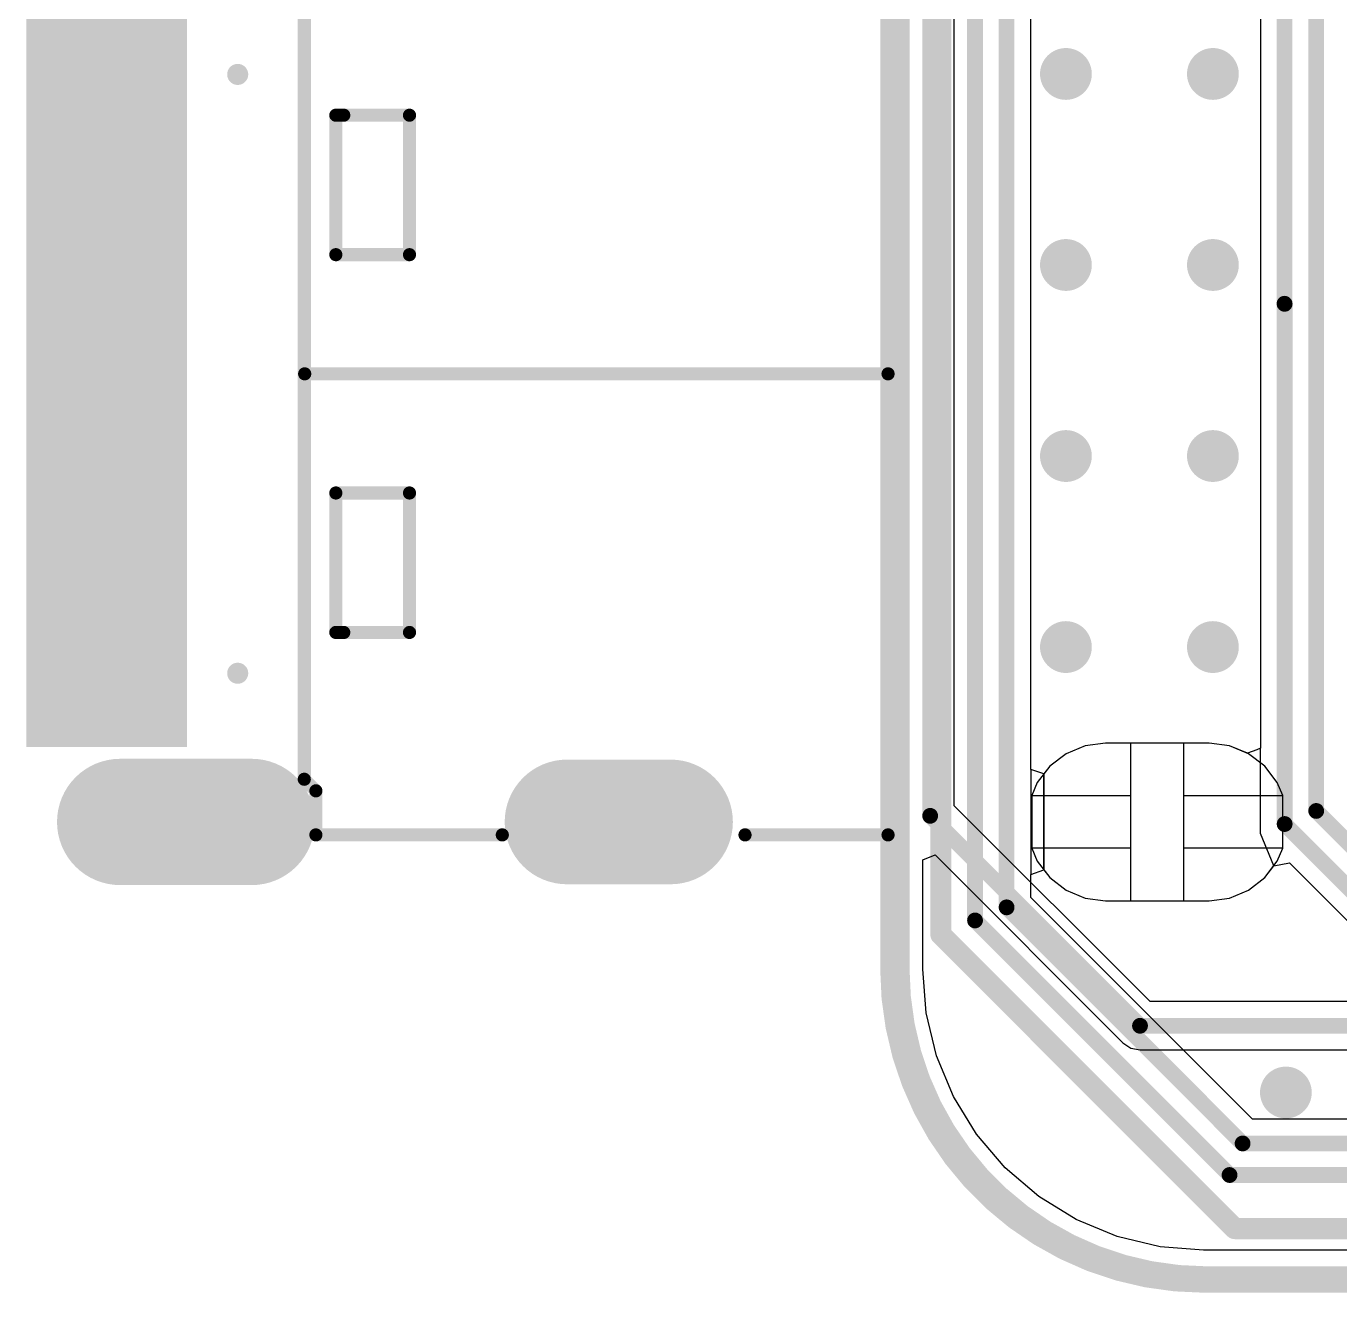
# Model space of a CAD drawing. Header units: millimetres. Extents: x 6.03 to 8.53, y 10.22 to 11.81.
# Drawn here: x 6.0253 to 6.5247, y 10.225 to 10.7062 of the extents above; entities that cross this region are included whole.
import ezdxf

# ---------------------------------------------------------------- set-up
doc = ezdxf.new("R2010")
doc.units = ezdxf.units.MM
doc.header["$MEASUREMENT"] = 0
for name, color, linetype in [('BottomLayer', 5, 'Continuous'), ('BottomOverlay', 54, 'Continuous'), ('BottomSolder', 6, 'Continuous'), ('KeepOutLayer', 6, 'Continuous'), ('MultiLayer', 9, 'Continuous'), ('TopLayer', 1, 'Continuous'), ('TopOverlay', 2, 'Continuous'), ('TopPaste', 8, 'Continuous'), ('TopSolder', 216, 'Continuous')]:
    doc.layers.add(name, color=color, linetype=linetype)

# ---------------------------------------------------------------- blocks, each defined once
blk = doc.blocks.new('CM4_2_B_4')
at = {"layer": 'BottomOverlay', "const_width": 0.01}
for points in [[(0.86614, 0.7874), (-1.06375, 0.7874)], [(0.98425, 0.66929), (0.98425, -0.66871)]]:
    blk.add_lwpolyline(points, dxfattribs=at)
at = {"layer": 'BottomOverlay', "const_width": 0.005}
for points in [[(0.86364, 0.7874, 1), (0.86864, 0.7874, 1)], [(0.86364, 0.7874, 1), (0.86864, 0.7874, 1)], [(0.98175, 0.66929, 1), (0.98675, 0.66929, 1)], [(0.98175, 0.66929, 1), (0.98675, 0.66929, 1)]]:
    blk.add_lwpolyline(points, format="xyb", close=True, dxfattribs=at)
at = {"layer": 'BottomOverlay', "const_width": 0.01}
blk.add_lwpolyline([(0.86614, 0.7874, -0.414214), (0.98425, 0.66929)], format="xyb", dxfattribs=at)
blk = doc.blocks.new('USB_TYPE_C_16PIN_A_39')
at = {"layer": 'BottomLayer'}
for points, const_width in [([(-0.17028, -0.12205), (-0.17028, -0.08268)], 0.03937), ([(0.17028, -0.12205), (0.17028, -0.08268)], 0.03937), ([(-0.17028, -0.29193), (-0.17028, -0.24193)], 0.04), ([(0.17028, -0.29193), (0.17028, -0.24193)], 0.04)]:
    blk.add_lwpolyline(points, dxfattribs=dict(at, const_width=const_width))
for points, const_width in [([(-0.18012, -0.08268, 1), (-0.16043, -0.08268, 1)], 0.01969), ([(0.16043, -0.08268, 1), (0.18012, -0.08268, 1)], 0.01969), ([(-0.18012, -0.12205, 1), (-0.16043, -0.12205, 1)], 0.01969), ([(0.16043, -0.12205, 1), (0.18012, -0.12205, 1)], 0.01969), ([(-0.18028, -0.24193, 1), (-0.16028, -0.24193, 1)], 0.02), ([(0.16028, -0.24193, 1), (0.18028, -0.24193, 1)], 0.02), ([(-0.18028, -0.29193, 1), (-0.16028, -0.29193, 1)], 0.02), ([(0.16028, -0.29193, 1), (0.18028, -0.29193, 1)], 0.02)]:
    blk.add_lwpolyline(points, format="xyb", close=True, dxfattribs=dict(at, const_width=const_width))
at = {"layer": 'BottomSolder'}
for points, const_width in [([(-0.17028, -0.12205), (-0.17028, -0.08268)], 0.04737), ([(0.17028, -0.12205), (0.17028, -0.08268)], 0.04737), ([(-0.17028, -0.29193), (-0.17028, -0.24193)], 0.048), ([(0.17028, -0.29193), (0.17028, -0.24193)], 0.048)]:
    blk.add_lwpolyline(points, dxfattribs=dict(at, const_width=const_width))
for points, const_width in [([(-0.18212, -0.08268, 1), (-0.15843, -0.08268, 1)], 0.02369), ([(0.15843, -0.08268, 1), (0.18212, -0.08268, 1)], 0.02369), ([(-0.18212, -0.12205, 1), (-0.15843, -0.12205, 1)], 0.02369), ([(0.15843, -0.12205, 1), (0.18212, -0.12205, 1)], 0.02369), ([(-0.18228, -0.24193, 1), (-0.15828, -0.24193, 1)], 0.024), ([(0.15828, -0.24193, 1), (0.18228, -0.24193, 1)], 0.024), ([(-0.11578, -0.24724, 1), (-0.11178, -0.24724, 1)], 0.004), ([(0.11178, -0.24724, 1), (0.11578, -0.24724, 1)], 0.004), ([(-0.18228, -0.29193, 1), (-0.15828, -0.29193, 1)], 0.024), ([(0.15828, -0.29193, 1), (0.18228, -0.29193, 1)], 0.024)]:
    blk.add_lwpolyline(points, format="xyb", close=True, dxfattribs=dict(at, const_width=const_width))
at = {"layer": 'MultiLayer'}
for points, const_width in [([(-0.17028, -0.12205), (-0.17028, -0.08268)], 0.03937), ([(0.17028, -0.12205), (0.17028, -0.08268)], 0.03937), ([(-0.17028, -0.29193), (-0.17028, -0.24193)], 0.04), ([(0.17028, -0.29193), (0.17028, -0.24193)], 0.04)]:
    blk.add_lwpolyline(points, dxfattribs=dict(at, const_width=const_width))
for points, const_width in [([(-0.18012, -0.08268, 1), (-0.16043, -0.08268, 1)], 0.01969), ([(0.16043, -0.08268, 1), (0.18012, -0.08268, 1)], 0.01969), ([(-0.18012, -0.12205, 1), (-0.16043, -0.12205, 1)], 0.01969), ([(0.16043, -0.12205, 1), (0.18012, -0.12205, 1)], 0.01969), ([(-0.18028, -0.24193, 1), (-0.16028, -0.24193, 1)], 0.02), ([(0.16028, -0.24193, 1), (0.18028, -0.24193, 1)], 0.02), ([(-0.18028, -0.29193, 1), (-0.16028, -0.29193, 1)], 0.02), ([(0.16028, -0.29193, 1), (0.18028, -0.29193, 1)], 0.02)]:
    blk.add_lwpolyline(points, format="xyb", close=True, dxfattribs=dict(at, const_width=const_width))
at = {"layer": 'TopLayer'}
for points, const_width in [([(-0.17028, -0.12205), (-0.17028, -0.08268)], 0.03937), ([(0.17028, -0.12205), (0.17028, -0.08268)], 0.03937), ([(-0.17028, -0.29193), (-0.17028, -0.24193)], 0.04), ([(0.17028, -0.29193), (0.17028, -0.24193)], 0.04)]:
    blk.add_lwpolyline(points, dxfattribs=dict(at, const_width=const_width))
for points, const_width in [([(-0.18012, -0.08268, 1), (-0.16043, -0.08268, 1)], 0.01969), ([(0.16043, -0.08268, 1), (0.18012, -0.08268, 1)], 0.01969), ([(-0.18012, -0.12205, 1), (-0.16043, -0.12205, 1)], 0.01969), ([(0.16043, -0.12205, 1), (0.18012, -0.12205, 1)], 0.01969), ([(-0.18028, -0.24193, 1), (-0.16028, -0.24193, 1)], 0.02), ([(0.16028, -0.24193, 1), (0.18028, -0.24193, 1)], 0.02), ([(-0.18028, -0.29193, 1), (-0.16028, -0.29193, 1)], 0.02), ([(0.16028, -0.29193, 1), (0.18028, -0.29193, 1)], 0.02)]:
    blk.add_lwpolyline(points, format="xyb", close=True, dxfattribs=dict(at, const_width=const_width))
for points in [[(-0.11417, -0.27047), (-0.1378, -0.27047), (-0.11417, -0.32362), (-0.1378, -0.32362)], [(-0.08268, -0.27047), (-0.1063, -0.27047), (-0.08268, -0.32362), (-0.1063, -0.32362)], [(-0.0748, -0.32362), (-0.06299, -0.32362), (-0.0748, -0.27047), (-0.06299, -0.27047)], [(-0.05512, -0.32362), (-0.04331, -0.32362), (-0.05512, -0.27047), (-0.04331, -0.27047)], [(-0.03543, -0.32362), (-0.02362, -0.32362), (-0.03543, -0.27047), (-0.02362, -0.27047)], [(-0.01575, -0.32362), (-0.00394, -0.32362), (-0.01575, -0.27047), (-0.00394, -0.27047)], [(0.00394, -0.32362), (0.01575, -0.32362), (0.00394, -0.27047), (0.01575, -0.27047)], [(0.03543, -0.27047), (0.02362, -0.27047), (0.03543, -0.32362), (0.02362, -0.32362)], [(0.05512, -0.27047), (0.04331, -0.27047), (0.05512, -0.32362), (0.04331, -0.32362)], [(0.0748, -0.27047), (0.06299, -0.27047), (0.0748, -0.32362), (0.06299, -0.32362)], [(0.08268, -0.32362), (0.1063, -0.32362), (0.08268, -0.27047), (0.1063, -0.27047)], [(0.11417, -0.32362), (0.1378, -0.32362), (0.11417, -0.27047), (0.1378, -0.27047)]]:
    blk.add_solid(points, dxfattribs=at)
at = {"layer": 'TopOverlay', "const_width": 0.005}
for points in [[(-0.17618, 0), (-0.17618, -0.05582)], [(-0.17618, 0), (0.1752, 0)], [(0, 0), (0, -0.22177)], [(0.1752, 0), (0.1752, -0.05438)], [(0.1752, -0.14665), (0.1752, -0.21752)], [(-0.17618, -0.14764), (-0.17618, -0.21654)], [(-0.09828, -0.18193), (-0.09828, -0.20893)], [(-0.09828, -0.18193), (-0.04528, -0.18193)], [(-0.04528, -0.18193), (-0.04528, -0.20993)], [(0.04528, -0.18193), (0.09828, -0.18193)], [(0.04528, -0.18193), (0.04528, -0.20993)], [(0.09828, -0.18193), (0.09828, -0.20893)], [(-0.09828, -0.20693), (-0.09828, -0.20993)], [(0.09828, -0.20693), (0.09828, -0.20993)], [(-0.09828, -0.20993), (-0.04528, -0.20993)], [(0.04528, -0.20993), (0.09828, -0.20993)], [(-0.17618, -0.21654), (-0.15748, -0.21654)], [(-0.15748, -0.21654), (-0.15209, -0.22193)], [(-0.15209, -0.22193), (0.15406, -0.22193)], [(0.15846, -0.21752), (0.15406, -0.22193)], [(0.15846, -0.21752), (0.1752, -0.21752)]]:
    blk.add_lwpolyline(points, dxfattribs=at)
at = {"layer": 'TopOverlay', "const_width": 0.0025}
for points in [[(-0.17743, 0, 1), (-0.17493, 0, 1)], [(-0.17743, 0, 1), (-0.17493, 0, 1)], [(-0.00125, 0, 1), (0.00125, 0, 1)], [(0.17395, 0, 1), (0.17645, 0, 1)], [(0.17395, 0, 1), (0.17645, 0, 1)], [(-0.17743, -0.05582, 1), (-0.17493, -0.05582, 1)], [(0.17395, -0.05438, 1), (0.17645, -0.05438, 1)], [(0.17395, -0.14665, 1), (0.17645, -0.14665, 1)], [(-0.17743, -0.14764, 1), (-0.17493, -0.14764, 1)], [(-0.09953, -0.18193, 1), (-0.09703, -0.18193, 1)], [(-0.09953, -0.18193, 1), (-0.09703, -0.18193, 1)], [(-0.04653, -0.18193, 1), (-0.04403, -0.18193, 1)], [(-0.04653, -0.18193, 1), (-0.04403, -0.18193, 1)], [(0.04403, -0.18193, 1), (0.04653, -0.18193, 1)], [(0.04403, -0.18193, 1), (0.04653, -0.18193, 1)], [(0.09703, -0.18193, 1), (0.09953, -0.18193, 1)], [(0.09703, -0.18193, 1), (0.09953, -0.18193, 1)], [(-0.09953, -0.20693, 1), (-0.09703, -0.20693, 1)], [(0.09703, -0.20693, 1), (0.09953, -0.20693, 1)], [(-0.09953, -0.20893, 1), (-0.09703, -0.20893, 1)], [(-0.09953, -0.20993, 1), (-0.09703, -0.20993, 1)], [(-0.09953, -0.20993, 1), (-0.09703, -0.20993, 1)], [(-0.04653, -0.20993, 1), (-0.04403, -0.20993, 1)], [(-0.04653, -0.20993, 1), (-0.04403, -0.20993, 1)], [(0.04403, -0.20993, 1), (0.04653, -0.20993, 1)], [(0.04403, -0.20993, 1), (0.04653, -0.20993, 1)], [(0.09703, -0.20893, 1), (0.09953, -0.20893, 1)], [(0.09703, -0.20993, 1), (0.09953, -0.20993, 1)], [(0.09703, -0.20993, 1), (0.09953, -0.20993, 1)], [(-0.17743, -0.21654, 1), (-0.17493, -0.21654, 1)], [(-0.17743, -0.21654, 1), (-0.17493, -0.21654, 1)], [(-0.15873, -0.21654, 1), (-0.15623, -0.21654, 1)], [(-0.15873, -0.21654, 1), (-0.15623, -0.21654, 1)], [(-0.15334, -0.22193, 1), (-0.15084, -0.22193, 1)], [(-0.15334, -0.22193, 1), (-0.15084, -0.22193, 1)], [(-0.00125, -0.22177, 1), (0.00125, -0.22177, 1)], [(0.15281, -0.22193, 1), (0.15531, -0.22193, 1)], [(0.15281, -0.22193, 1), (0.15531, -0.22193, 1)], [(0.15721, -0.21752, 1), (0.15971, -0.21752, 1)], [(0.15721, -0.21752, 1), (0.15971, -0.21752, 1)], [(0.17395, -0.21752, 1), (0.17645, -0.21752, 1)], [(0.17395, -0.21752, 1), (0.17645, -0.21752, 1)]]:
    blk.add_lwpolyline(points, format="xyb", close=True, dxfattribs=at)
at = {"layer": 'TopPaste'}
for points in [[(-0.11417, -0.27047), (-0.1378, -0.27047), (-0.11417, -0.32362), (-0.1378, -0.32362)], [(-0.08268, -0.27047), (-0.1063, -0.27047), (-0.08268, -0.32362), (-0.1063, -0.32362)], [(-0.0748, -0.32362), (-0.06299, -0.32362), (-0.0748, -0.27047), (-0.06299, -0.27047)], [(-0.05512, -0.32362), (-0.04331, -0.32362), (-0.05512, -0.27047), (-0.04331, -0.27047)], [(-0.03543, -0.32362), (-0.02362, -0.32362), (-0.03543, -0.27047), (-0.02362, -0.27047)], [(-0.01575, -0.32362), (-0.00394, -0.32362), (-0.01575, -0.27047), (-0.00394, -0.27047)], [(0.00394, -0.32362), (0.01575, -0.32362), (0.00394, -0.27047), (0.01575, -0.27047)], [(0.03543, -0.27047), (0.02362, -0.27047), (0.03543, -0.32362), (0.02362, -0.32362)], [(0.05512, -0.27047), (0.04331, -0.27047), (0.05512, -0.32362), (0.04331, -0.32362)], [(0.0748, -0.27047), (0.06299, -0.27047), (0.0748, -0.32362), (0.06299, -0.32362)], [(0.08268, -0.32362), (0.1063, -0.32362), (0.08268, -0.27047), (0.1063, -0.27047)], [(0.11417, -0.32362), (0.1378, -0.32362), (0.11417, -0.27047), (0.1378, -0.27047)]]:
    blk.add_solid(points, dxfattribs=at)
at = {"layer": 'TopSolder'}
for points, const_width in [([(-0.17028, -0.12205), (-0.17028, -0.08268)], 0.04737), ([(0.17028, -0.12205), (0.17028, -0.08268)], 0.04737), ([(-0.17028, -0.29193), (-0.17028, -0.24193)], 0.048), ([(0.17028, -0.29193), (0.17028, -0.24193)], 0.048)]:
    blk.add_lwpolyline(points, dxfattribs=dict(at, const_width=const_width))
for points, const_width in [([(-0.18212, -0.08268, 1), (-0.15843, -0.08268, 1)], 0.02369), ([(0.15843, -0.08268, 1), (0.18212, -0.08268, 1)], 0.02369), ([(-0.18212, -0.12205, 1), (-0.15843, -0.12205, 1)], 0.02369), ([(0.15843, -0.12205, 1), (0.18212, -0.12205, 1)], 0.02369), ([(-0.18228, -0.24193, 1), (-0.15828, -0.24193, 1)], 0.024), ([(0.15828, -0.24193, 1), (0.18228, -0.24193, 1)], 0.024), ([(-0.11578, -0.24724, 1), (-0.11178, -0.24724, 1)], 0.004), ([(0.11178, -0.24724, 1), (0.11578, -0.24724, 1)], 0.004), ([(-0.18228, -0.29193, 1), (-0.15828, -0.29193, 1)], 0.024), ([(0.15828, -0.29193, 1), (0.18228, -0.29193, 1)], 0.024)]:
    blk.add_lwpolyline(points, format="xyb", close=True, dxfattribs=dict(at, const_width=const_width))
for points in [[(-0.11017, -0.26647), (-0.1418, -0.26647), (-0.11017, -0.32762), (-0.1418, -0.32762)], [(-0.07868, -0.26647), (-0.1103, -0.26647), (-0.07868, -0.32762), (-0.1103, -0.32762)], [(-0.0788, -0.32762), (-0.05899, -0.32762), (-0.0788, -0.26647), (-0.05899, -0.26647)], [(-0.05912, -0.32762), (-0.03931, -0.32762), (-0.05912, -0.26647), (-0.03931, -0.26647)], [(-0.03943, -0.32762), (-0.01962, -0.32762), (-0.03943, -0.26647), (-0.01962, -0.26647)], [(-0.01975, -0.32762), (0.00006, -0.32762), (-0.01975, -0.26647), (0.00006, -0.26647)], [(-0.00006, -0.32762), (0.01975, -0.32762), (-0.00006, -0.26647), (0.01975, -0.26647)], [(0.03943, -0.26647), (0.01962, -0.26647), (0.03943, -0.32762), (0.01962, -0.32762)], [(0.05912, -0.26647), (0.03931, -0.26647), (0.05912, -0.32762), (0.03931, -0.32762)], [(0.0788, -0.26647), (0.05899, -0.26647), (0.0788, -0.32762), (0.05899, -0.32762)], [(0.07868, -0.32762), (0.1103, -0.32762), (0.07868, -0.26647), (0.1103, -0.26647)], [(0.11017, -0.32762), (0.1418, -0.32762), (0.11017, -0.26647), (0.1418, -0.26647)]]:
    blk.add_solid(points, dxfattribs=at)

msp = doc.modelspace()

# ---------------------------------------------------------------- linework, layer by layer
at = {"layer": 'BottomLayer'}
for p, q in [((6.4072, 10.42378), (6.4072, 10.72448)), ((6.42788, 10.43278), (6.42066, 10.42979)), ((6.42788, 10.43278), (6.42066, 10.42979)), ((6.43563, 10.4338), (6.42788, 10.43278)), ((6.43563, 10.4338), (6.42788, 10.43278)), ((6.44531, 10.4338), (6.43563, 10.4338)), ((6.44531, 10.4338), (6.43563, 10.4338)), ((6.46531, 10.4338), (6.44531, 10.4338)), ((6.44531, 10.40386), (6.44531, 10.4338)), ((6.475, 10.4338), (6.46531, 10.4338)), ((6.475, 10.4338), (6.46531, 10.4338)), ((6.46531, 10.4338), (6.46531, 10.41386)), ((6.48275, 10.43278), (6.475, 10.4338)), ((6.48275, 10.43278), (6.475, 10.4338)), ((6.48997, 10.42979), (6.48275, 10.43278)), ((6.48997, 10.42979), (6.48275, 10.43278)), ((6.42066, 10.42979), (6.41446, 10.42503)), ((6.42066, 10.42979), (6.41446, 10.42503)), ((6.49617, 10.42503), (6.48997, 10.42979)), ((6.49617, 10.42503), (6.48997, 10.42979)), ((6.4122, 10.42209), (6.4072, 10.42378)), ((6.4072, 10.42378), (6.4072, 10.38393)), ((6.4122, 10.42209), (6.4072, 10.42378)), ((6.41446, 10.42503), (6.4122, 10.42209)), ((6.41446, 10.42503), (6.4122, 10.42209)), ((6.4122, 10.42209), (6.4122, 10.38563)), ((6.4122, 10.38563), (6.4122, 10.42209)), ((6.50093, 10.41883), (6.49617, 10.42503)), ((6.50093, 10.41883), (6.49617, 10.42503)), ((6.50299, 10.41386), (6.50093, 10.41883)), ((6.50299, 10.41386), (6.50093, 10.41883)), ((6.46531, 10.41386), (6.50299, 10.41386)), ((6.50299, 10.39386), (6.50299, 10.41386)), ((6.44531, 10.37392), (6.44531, 10.40386)), ((6.50299, 10.39386), (6.46531, 10.39386)), ((6.46531, 10.39386), (6.46531, 10.37392)), ((6.50093, 10.38889), (6.50299, 10.39386)), ((6.50093, 10.38889), (6.50299, 10.39386)), ((6.49617, 10.38269), (6.50093, 10.38889)), ((6.49617, 10.38269), (6.50093, 10.38889)), ((6.4072, 10.38393), (6.4122, 10.38563)), ((6.4072, 10.38393), (6.4122, 10.38563)), ((6.4072, 10.3752), (6.4072, 10.38393)), ((6.4122, 10.38563), (6.41446, 10.38269)), ((6.4122, 10.38563), (6.41446, 10.38269)), ((6.41446, 10.38269), (6.42066, 10.37793)), ((6.41446, 10.38269), (6.42066, 10.37793)), ((6.48997, 10.37793), (6.49617, 10.38269)), ((6.48997, 10.37793), (6.49617, 10.38269)), ((6.42066, 10.37793), (6.42788, 10.37494)), ((6.42066, 10.37793), (6.42788, 10.37494)), ((6.48275, 10.37494), (6.48997, 10.37793)), ((6.48275, 10.37494), (6.48997, 10.37793)), ((6.49154, 10.29086), (6.4072, 10.3752)), ((6.42788, 10.37494), (6.43563, 10.37392)), ((6.42788, 10.37494), (6.43563, 10.37392)), ((6.43563, 10.37392), (6.475, 10.37392)), ((6.43563, 10.37392), (6.44531, 10.37392)), ((6.46531, 10.37392), (6.475, 10.37392)), ((6.475, 10.37392), (6.48275, 10.37494)), ((6.475, 10.37392), (6.48275, 10.37494)), ((6.61969, 10.29086), (6.49154, 10.29086))]:
    msp.add_line(p, q, dxfattribs=at)
for points, const_width in [([(6.37302, 10.36105), (6.37302, 10.83163)], 0.008), ([(6.38602, 10.36643), (6.38602, 10.80454)], 0.006), ([(6.39802, 10.3714), (6.39802, 10.79957)], 0.006), ([(6.39802, 10.3714), (6.48774, 10.28168)], 0.006), ([(6.38602, 10.36643), (6.48277, 10.26969)], 0.006), ([(6.37302, 10.36105), (6.48476, 10.24931)], 0.008), ([(6.48774, 10.28168), (6.62349, 10.28168)], 0.006), ([(6.48277, 10.26969), (6.6503, 10.26969)], 0.006), ([(6.48476, 10.24931), (6.9676, 10.24931)], 0.008)]:
    msp.add_lwpolyline(points, dxfattribs=dict(at, const_width=const_width))
for points, const_width in [([(6.41565, 10.68808, 1), (6.4255, 10.68808, 1)], 0.00984), ([(6.47153, 10.68808, 1), (6.48138, 10.68808, 1)], 0.00984), ([(6.41565, 10.61549, 1), (6.4255, 10.61549, 1)], 0.00984), ([(6.47153, 10.61549, 1), (6.48138, 10.61549, 1)], 0.00984), ([(6.41565, 10.5429, 1), (6.4255, 10.5429, 1)], 0.00984), ([(6.47153, 10.5429, 1), (6.48138, 10.5429, 1)], 0.00984), ([(6.41565, 10.47031, 1), (6.4255, 10.47031, 1)], 0.00984), ([(6.47153, 10.47031, 1), (6.48138, 10.47031, 1)], 0.00984), ([(6.39652, 10.3714, 1), (6.39952, 10.3714, 1)], 0.003), ([(6.39652, 10.3714, 1), (6.39952, 10.3714, 1)], 0.003), ([(6.38452, 10.36643, 1), (6.38752, 10.36643, 1)], 0.003), ([(6.38452, 10.36643, 1), (6.38752, 10.36643, 1)], 0.003), ([(6.37102, 10.36105, 1), (6.37502, 10.36105, 1)], 0.004), ([(6.37102, 10.36105, 1), (6.37502, 10.36105, 1)], 0.004), ([(6.49928, 10.30104, 1), (6.50912, 10.30104, 1)], 0.00984), ([(6.48624, 10.28168, 1), (6.48924, 10.28168, 1)], 0.003), ([(6.48624, 10.28168, 1), (6.48924, 10.28168, 1)], 0.003), ([(6.48127, 10.26969, 1), (6.48427, 10.26969, 1)], 0.003), ([(6.48127, 10.26969, 1), (6.48427, 10.26969, 1)], 0.003), ([(6.48276, 10.24931, 1), (6.48676, 10.24931, 1)], 0.004), ([(6.48276, 10.24931, 1), (6.48676, 10.24931, 1)], 0.004)]:
    msp.add_lwpolyline(points, format="xyb", close=True, dxfattribs=dict(at, const_width=const_width))
at = {"layer": 'KeepOutLayer', "const_width": 0.01}
for points in [[(6.35496, 10.34807), (6.35496, 11.27622)], [(6.47307, 10.22996), (8.40373, 10.22996)]]:
    msp.add_lwpolyline(points, dxfattribs=at)
at = {"layer": 'KeepOutLayer', "const_width": 0.005}
for points in [[(6.35246, 10.34807, 1), (6.35746, 10.34807, 1)], [(6.35246, 10.34807, 1), (6.35746, 10.34807, 1)], [(6.47057, 10.22996, 1), (6.47557, 10.22996, 1)], [(6.47057, 10.22996, 1), (6.47557, 10.22996, 1)]]:
    msp.add_lwpolyline(points, format="xyb", close=True, dxfattribs=at)
at = {"layer": 'KeepOutLayer', "const_width": 0.01}
msp.add_lwpolyline([(6.47307, 10.22996, -0.414214), (6.35496, 10.34807)], format="xyb", dxfattribs=at)
at = {"layer": 'MultiLayer', "const_width": 0.00984}
for points in [[(6.41565, 10.68808, 1), (6.4255, 10.68808, 1)], [(6.47153, 10.68808, 1), (6.48138, 10.68808, 1)], [(6.41565, 10.61549, 1), (6.4255, 10.61549, 1)], [(6.47153, 10.61549, 1), (6.48138, 10.61549, 1)], [(6.41565, 10.5429, 1), (6.4255, 10.5429, 1)], [(6.47153, 10.5429, 1), (6.48138, 10.5429, 1)], [(6.41565, 10.47031, 1), (6.4255, 10.47031, 1)], [(6.47153, 10.47031, 1), (6.48138, 10.47031, 1)], [(6.49928, 10.30104, 1), (6.50912, 10.30104, 1)]]:
    msp.add_lwpolyline(points, format="xyb", close=True, dxfattribs=at)
at = {"layer": 'TopLayer'}
for p, q in [((6.37814, 10.40997), (6.37814, 10.78873)), ((6.49451, 10.71631), (6.49451, 10.60077)), ((6.49451, 10.60077), (6.49455, 10.60058)), ((6.49455, 10.60058), (6.49455, 10.43193)), ((6.42788, 10.43278), (6.42066, 10.42979)), ((6.42788, 10.43278), (6.42066, 10.42979)), ((6.43563, 10.4338), (6.42788, 10.43278)), ((6.43563, 10.4338), (6.42788, 10.43278)), ((6.46557, 10.4338), (6.43563, 10.4338)), ((6.44531, 10.4338), (6.43563, 10.4338)), ((6.44531, 10.41386), (6.44531, 10.4338)), ((6.475, 10.4338), (6.46531, 10.4338)), ((6.46531, 10.4338), (6.46531, 10.40386)), ((6.475, 10.4338), (6.46557, 10.4338)), ((6.48275, 10.43278), (6.475, 10.4338)), ((6.48275, 10.43278), (6.475, 10.4338)), ((6.48955, 10.42996), (6.48275, 10.43278)), ((6.48955, 10.42996), (6.48275, 10.43278)), ((6.4932, 10.43127), (6.48955, 10.42996)), ((6.4932, 10.43127), (6.48955, 10.42996)), ((6.49455, 10.43193), (6.4932, 10.43127)), ((6.49455, 10.43193), (6.4932, 10.43127)), ((6.49455, 10.39941), (6.49455, 10.43193)), ((6.42066, 10.42979), (6.41446, 10.42503)), ((6.42066, 10.42979), (6.41446, 10.42503)), ((6.41446, 10.42503), (6.4097, 10.41883)), ((6.41446, 10.42503), (6.4097, 10.41883)), ((6.4097, 10.41883), (6.40764, 10.41386)), ((6.4097, 10.41883), (6.40764, 10.41386)), ((6.40764, 10.41386), (6.40764, 10.39386)), ((6.40764, 10.41386), (6.44531, 10.41386)), ((6.45254, 10.33556), (6.37814, 10.40997)), ((6.46531, 10.40386), (6.46531, 10.37392)), ((6.49959, 10.38714), (6.49455, 10.39941)), ((6.36618, 10.38944), (6.3708, 10.39136)), ((6.3708, 10.39136), (6.44225, 10.3199)), ((6.40764, 10.39386), (6.4097, 10.38889)), ((6.44531, 10.39386), (6.40764, 10.39386)), ((6.40764, 10.39386), (6.4097, 10.38889)), ((6.44531, 10.37392), (6.44531, 10.39386)), ((6.36618, 10.34807), (6.36618, 10.38944)), ((6.4097, 10.38889), (6.41446, 10.38269)), ((6.4097, 10.38889), (6.41446, 10.38269)), ((6.49617, 10.38269), (6.49959, 10.38714)), ((6.49617, 10.38269), (6.49959, 10.38714)), ((6.49959, 10.38714), (6.50554, 10.38826)), ((6.50554, 10.38826), (6.55363, 10.34018)), ((6.41446, 10.38269), (6.42066, 10.37793)), ((6.41446, 10.38269), (6.42066, 10.37793)), ((6.48997, 10.37793), (6.49617, 10.38269)), ((6.48997, 10.37793), (6.49617, 10.38269)), ((6.42066, 10.37793), (6.42788, 10.37494)), ((6.42066, 10.37793), (6.42788, 10.37494)), ((6.48275, 10.37494), (6.48997, 10.37793)), ((6.48275, 10.37494), (6.48997, 10.37793)), ((6.42788, 10.37494), (6.43563, 10.37392)), ((6.42788, 10.37494), (6.43563, 10.37392)), ((6.43563, 10.37392), (6.475, 10.37392)), ((6.43563, 10.37392), (6.44531, 10.37392)), ((6.46531, 10.37392), (6.475, 10.37392)), ((6.475, 10.37392), (6.48275, 10.37494)), ((6.475, 10.37392), (6.48275, 10.37494)), ((6.36614, 10.34791), (6.36618, 10.34807)), ((6.36745, 10.33134), (6.36614, 10.34791)), ((6.37136, 10.31502), (6.36745, 10.33134)), ((6.55171, 10.33556), (6.45254, 10.33556)), ((6.44225, 10.3199), (6.44523, 10.31791)), ((6.44523, 10.31791), (6.44874, 10.31721)), ((6.44874, 10.31721), (6.73806, 10.31721)), ((6.37779, 10.29952), (6.37136, 10.31502)), ((6.38655, 10.28521), (6.37779, 10.29952)), ((6.39745, 10.27245), (6.38655, 10.28521)), ((6.41021, 10.26155), (6.39745, 10.27245)), ((6.42452, 10.25279), (6.41021, 10.26155)), ((6.44002, 10.24637), (6.42452, 10.25279)), ((6.45634, 10.24245), (6.44002, 10.24637)), ((6.47291, 10.24114), (6.45634, 10.24245)), ((6.47307, 10.24118), (6.47291, 10.24114)), ((6.65929, 10.24118), (6.47307, 10.24118))]:
    msp.add_line(p, q, dxfattribs=at)
at = {"layer": 'TopLayer', "const_width": 0.006}
for points in [[(6.36896, 10.40617), (6.36896, 11.17802)], [(6.51572, 10.40803), (6.51572, 10.87939)], [(6.50368, 10.60077), (6.50368, 10.87446)], [(6.50368, 10.60077), (6.50372, 10.60073)], [(6.50372, 10.40306), (6.50372, 10.60073)], [(6.36896, 10.40617), (6.44874, 10.32639)], [(6.51572, 10.40803), (6.57337, 10.35039)], [(6.50372, 10.40306), (6.5684, 10.33839)], [(6.44874, 10.32639), (6.8329, 10.32639)]]:
    msp.add_lwpolyline(points, dxfattribs=at)
at = {"layer": 'TopLayer'}
for points, const_width in [([(6.41565, 10.68808, 1), (6.4255, 10.68808, 1)], 0.00984), ([(6.47153, 10.68808, 1), (6.48138, 10.68808, 1)], 0.00984), ([(6.41565, 10.61549, 1), (6.4255, 10.61549, 1)], 0.00984), ([(6.47153, 10.61549, 1), (6.48138, 10.61549, 1)], 0.00984), ([(6.50218, 10.60077, 1), (6.50518, 10.60077, 1)], 0.003), ([(6.50218, 10.60077, 1), (6.50518, 10.60077, 1)], 0.003), ([(6.50222, 10.60073, 1), (6.50522, 10.60073, 1)], 0.003), ([(6.50222, 10.60073, 1), (6.50522, 10.60073, 1)], 0.003), ([(6.41565, 10.5429, 1), (6.4255, 10.5429, 1)], 0.00984), ([(6.47153, 10.5429, 1), (6.48138, 10.5429, 1)], 0.00984), ([(6.41565, 10.47031, 1), (6.4255, 10.47031, 1)], 0.00984), ([(6.47153, 10.47031, 1), (6.48138, 10.47031, 1)], 0.00984), ([(6.36746, 10.40617, 1), (6.37046, 10.40617, 1)], 0.003), ([(6.36746, 10.40617, 1), (6.37046, 10.40617, 1)], 0.003), ([(6.51422, 10.40803, 1), (6.51722, 10.40803, 1)], 0.003), ([(6.51422, 10.40803, 1), (6.51722, 10.40803, 1)], 0.003), ([(6.50222, 10.40306, 1), (6.50522, 10.40306, 1)], 0.003), ([(6.50222, 10.40306, 1), (6.50522, 10.40306, 1)], 0.003), ([(6.44724, 10.32639, 1), (6.45024, 10.32639, 1)], 0.003), ([(6.44724, 10.32639, 1), (6.45024, 10.32639, 1)], 0.003), ([(6.49928, 10.30104, 1), (6.50912, 10.30104, 1)], 0.00984)]:
    msp.add_lwpolyline(points, format="xyb", close=True, dxfattribs=dict(at, const_width=const_width))

# ---------------------------------------------------------------- block references
for name, p, rotation in [('CM4_2_B_4', (7.34037, 11.01738), 180), ('USB_TYPE_C_16PIN_A_39', (6.35295, 10.57413), 270)]:
    msp.add_blockref(name, p, dxfattribs=dict(rotation=rotation))

doc.saveas('drawing.dxf')
